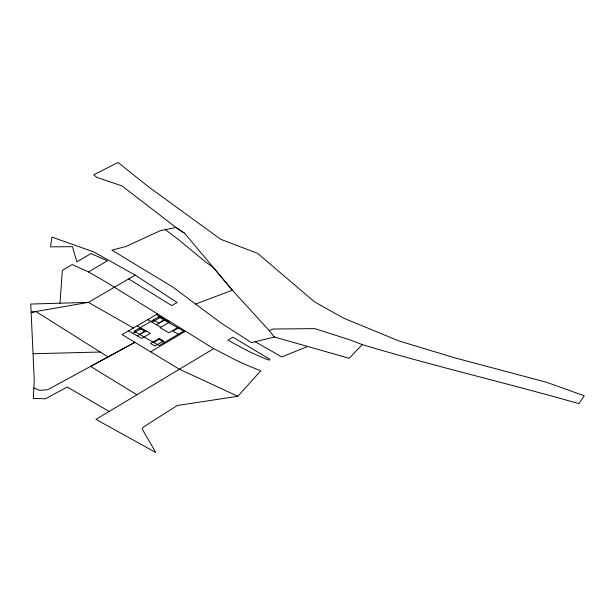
<?xml version="1.0" encoding="UTF-8"?>
<svg xmlns="http://www.w3.org/2000/svg" width="615" height="615" viewBox="0 0 615 615"><rect width="100%" height="100%" fill="white"/><g stroke="black" fill="none" stroke-linecap="round" stroke-linejoin="round"><path stroke-width="0.92" d="M109.147 411.427L67.196 387.004L45.525 398.781L33.302 398.443L34.256 380.231L30.75 304.048L88.445 302.372L135.223 275.12L177.082 302.495L171.777 305.594L128.666 278.941M59.978 303.195L62.369 270.346L72.232 264.565L87.722 271.538L103.935 280.794L213.705 348.644L235.045 359.721A286.029 165.135 0 0 0 248.86 366.002L260.752 370.814L237.867 396.283L177.243 405.493L143.641 426.887L142.165 429.032L155.803 452.509L95.948 419.376L213.705 348.644M184.654 233.323L175.982 227.458L121.931 185.876L96.747 177.366L93.764 174.783L118.057 162.491L147.685 186.168L220.654 239.281L257.585 253.365L314.596 301.911L343.278 318.001L398.674 340.864L455.5 358.038L546.581 382.276L584.25 395.776L578.93 403.671C506.952 383.06 433.959 366.171 362.25 344.608L349.228 358.307L274.351 337.005L251.466 342.647L221.208 323.136L172.677 286.99L111.884 250.151L125.883 246.507L160.384 230.64L175.982 227.458L184.654 233.316L232.385 290.211L269.132 330.524L274.351 337.005M150.69 351.872L185.438 331.162M88.406 271.938L107.441 260.822L91.005 253.588L76.852 261.859L72.432 246.669L50.515 246.853L51.975 237.09L93.826 251.958L135.223 275.12M157.509 313.919L122.078 334.591L179.326 369.169L237.867 396.283M132.855 333.399L141.588 328.302M152.074 322.191L160.807 317.094M139.505 334.375L144.848 331.254L139.413 328.149M164.167 319.985L158.824 323.098L153.381 319.992M137.276 335.921L146.009 330.824M156.487 324.712L165.22 319.615M177.62 327.664L168.887 332.761L160.061 327.718L169.632 322.137L156.387 314.572M153.627 342.44L158.97 339.319L164.413 342.432M178.288 328.049L172.946 331.17L178.381 334.276M307.246 346.645L281.793 356.923L255.14 341.74M269.132 330.524L273.052 329.017L314.819 328.641L350.266 339.957L362.25 344.608M195.701 304.002L232.385 290.211L213.19 267.356L206.532 262.72L177.996 239.212L165.289 229.641M33.148 353.74L100.26 352.026M33.863 387.934L39.521 390.31L47.632 389.764L134.885 342.324L90.59 366.402L136.838 394.753M133.355 328.018L88.445 302.372L31.15 312.358L35.908 311.528L108.032 356.923M147.654 319.669L160.899 327.234M137.176 325.781L150.421 333.345L141.688 338.442L128.443 330.878M269.808 359.26L269.116 360.244L263.32 357.899A268.171 154.826 0 0 1 247.814 350.934L227.834 340.203L232.924 337.174L269.808 359.26M158.724 316.879L134.07 331.27L159.07 345.545L183.724 331.154L158.724 316.879M159.247 338.388L150.514 343.485L154.926 346.007L163.659 340.91L159.247 338.388"/></g></svg>
